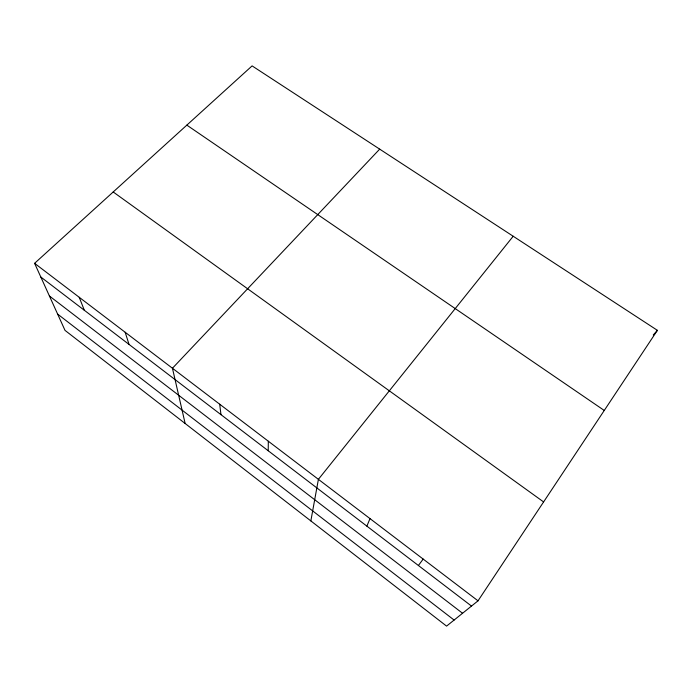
<?xml version="1.0" encoding="UTF-8"?>
<svg xmlns="http://www.w3.org/2000/svg" width="692" height="692" viewBox="0 0 692 692"><rect width="100%" height="100%" fill="white"/><g stroke="black" fill="none" stroke-linecap="round" stroke-linejoin="round"><path stroke-width="1.04" d="M268.228 450.76L268.314 441.219M310.846 520.912L318.398 479.331L513.196 236.249M366.881 526.136L369.995 518.602M478.025 600.829L657.4 330.335L252.096 65.887L34.6 263.323L65.013 330.378L446.574 626.113L478.025 600.829L34.6 263.323M418.409 565.502L423.175 559.084M653.274 334.98L657.4 330.335M379.683 149.135L172.446 368.248L185.145 423.487M186.84 125.122L604.263 410.46M113.203 191.969L543.609 501.934M40.811 277.016L471.503 606.071M49.417 295.994L462.559 613.268M57.626 314.082L454.108 620.058M79.234 297.3L84.312 310.25M125.165 332.255L129.041 344.426M219.684 404.206L220.982 414.672"/></g></svg>
